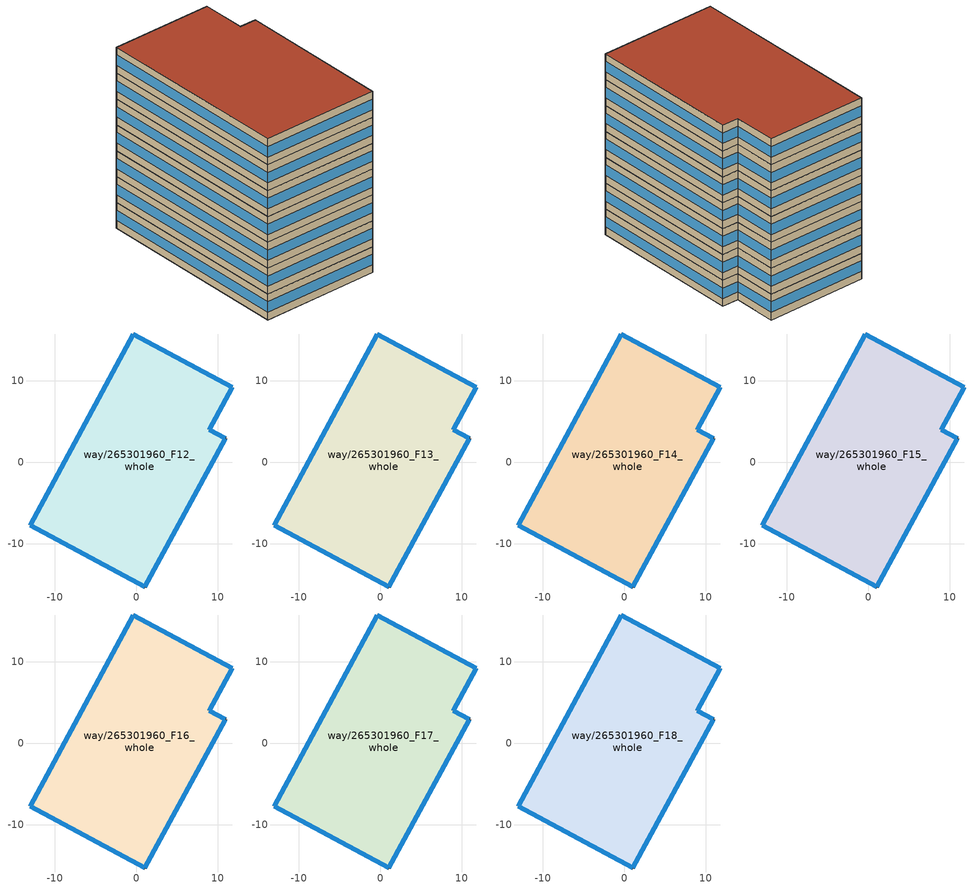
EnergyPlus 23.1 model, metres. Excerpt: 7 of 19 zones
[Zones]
way/265301960_F12_whole
 floor to way/265301960_F11_whole (Floor_Construction): 1.03,-15.32 10.93,2.89 8.95,3.97 11.76,9.16 -0.36,15.7 -13.02,-7.76 z42
 wall outside (Wall_Construction): 1.03,-15.32 -13.02,-7.76 -0.36,15.7 11.76,9.16 8.95,3.97 10.93,2.89 1.03,-15.32 z42:45.5
 window (Window_Construction): 1.02,-15.32 -13.01,-7.76 / -13.01,-7.75 -0.37,15.69 / -0.36,15.7 11.75,9.16 / 11.76,9.16 8.95,3.97 / 8.95,3.97 10.93,2.89 / 10.92,2.88 1.03,-15.31 z43.05:44.45
way/265301960_F13_whole
 floor to way/265301960_F12_whole (Floor_Construction): 1.03,-15.32 10.93,2.89 8.95,3.97 11.76,9.16 -0.36,15.7 -13.02,-7.76 z45.5
 wall outside (Wall_Construction): 1.03,-15.32 -13.02,-7.76 -0.36,15.7 11.76,9.16 8.95,3.97 10.93,2.89 1.03,-15.32 z45.5:49
 window (Window_Construction): 1.02,-15.32 -13.01,-7.76 / -13.01,-7.75 -0.37,15.69 / -0.36,15.7 11.75,9.16 / 11.76,9.16 8.95,3.97 / 8.95,3.97 10.93,2.89 / 10.92,2.88 1.03,-15.31 z46.55:47.95
way/265301960_F14_whole
 floor to way/265301960_F13_whole (Floor_Construction): 1.03,-15.32 10.93,2.89 8.95,3.97 11.76,9.16 -0.36,15.7 -13.02,-7.76 z49
 wall outside (Wall_Construction): 1.03,-15.32 -13.02,-7.76 -0.36,15.7 11.76,9.16 8.95,3.97 10.93,2.89 1.03,-15.32 z49:52.5
 window (Window_Construction): 1.02,-15.32 -13.01,-7.76 / -13.01,-7.75 -0.37,15.69 / -0.36,15.7 11.75,9.16 / 11.76,9.16 8.95,3.97 / 8.95,3.97 10.93,2.89 / 10.92,2.88 1.03,-15.31 z50.05:51.45
way/265301960_F15_whole
 floor to way/265301960_F14_whole (Floor_Construction): 1.03,-15.32 10.93,2.89 8.95,3.97 11.76,9.16 -0.36,15.7 -13.02,-7.76 z52.5
 wall outside (Wall_Construction): 1.03,-15.32 -13.02,-7.76 -0.36,15.7 11.76,9.16 8.95,3.97 10.93,2.89 1.03,-15.32 z52.5:56
 window (Window_Construction): 1.02,-15.32 -13.01,-7.76 / -13.01,-7.75 -0.37,15.69 / -0.36,15.7 11.75,9.16 / 11.76,9.16 8.95,3.97 / 8.95,3.97 10.93,2.89 / 10.92,2.88 1.03,-15.31 z53.55:54.95
way/265301960_F16_whole
 floor to way/265301960_F15_whole (Floor_Construction): 1.03,-15.32 10.93,2.89 8.95,3.97 11.76,9.16 -0.36,15.7 -13.02,-7.76 z56
 wall outside (Wall_Construction): 1.03,-15.32 -13.02,-7.76 -0.36,15.7 11.76,9.16 8.95,3.97 10.93,2.89 1.03,-15.32 z56:59.5
 window (Window_Construction): 1.02,-15.32 -13.01,-7.76 / -13.01,-7.75 -0.37,15.69 / -0.36,15.7 11.75,9.16 / 11.76,9.16 8.95,3.97 / 8.95,3.97 10.93,2.89 / 10.92,2.88 1.03,-15.31 z57.05:58.45
way/265301960_F17_whole
 floor to way/265301960_F16_whole (Floor_Construction): 1.03,-15.32 10.93,2.89 8.95,3.97 11.76,9.16 -0.36,15.7 -13.02,-7.76 z59.5
 wall outside (Wall_Construction): 1.03,-15.32 -13.02,-7.76 -0.36,15.7 11.76,9.16 8.95,3.97 10.93,2.89 1.03,-15.32 z59.5:63
 window (Window_Construction): 1.02,-15.32 -13.01,-7.76 / -13.01,-7.75 -0.37,15.69 / -0.36,15.7 11.75,9.16 / 11.76,9.16 8.95,3.97 / 8.95,3.97 10.93,2.89 / 10.92,2.88 1.03,-15.31 z60.55:61.95
way/265301960_F18_whole
 floor to way/265301960_F17_whole (Floor_Construction): 1.03,-15.32 10.93,2.89 8.95,3.97 11.76,9.16 -0.36,15.7 -13.02,-7.76 z63
 wall outside (Wall_Construction): 1.03,-15.32 -13.02,-7.76 -0.36,15.7 11.76,9.16 8.95,3.97 10.93,2.89 1.03,-15.32 z63:66.5
 window (Window_Construction): 1.02,-15.32 -13.01,-7.76 / -13.01,-7.75 -0.37,15.69 / -0.36,15.7 11.75,9.16 / 11.76,9.16 8.95,3.97 / 8.95,3.97 10.93,2.89 / 10.92,2.88 1.03,-15.31 z64.05:65.45
 roof outside (Roof_Construction): 11.76,9.16 8.95,3.97 10.93,2.89 1.03,-15.32 -13.02,-7.76 -0.36,15.7 z66.5
[Building]
OpenUBEM_Building: North Axis=0; Terrain=City; Solar Distribution=FullExterior
[Site:Location]
New.York-Central.Park.Obs-Belvedere.Castle: Latitude=40.77889; Longitude=-73.9692; Time Zone=-5; Elevation=48
[SizingPeriod:WeatherFileDays]
AnnualSizingPeriod: Begin Month=1; Begin Day of Month=1; End Month=12; End Day of Month=31; Day of Week for Start Day=Monday; Use Weather File Daylight Saving Period=No; Use Weather File Rain and Snow Indicators=No
[SITE:WATERMAINSTEMPERATURE]
Calculation Method=CorrelationFromWeatherFile
[MATERIAL:NOMASS] Roughness=MediumRough; Thermal Absorptance=0.9; Solar Absorptance=0.7; Visible Absorptance=0.7
Name | Thermal Resistance
Roof_Assembly | 5.49451
Wall_Assembly | 2.75482
Floor_Assembly | 3.08642
[WINDOWMATERIAL:SIMPLEGLAZINGSYSTEM]
Window_Material: UFactor=2.044; Solar Heat Gain Coefficient=0.36; Visible Transmittance=0.6
[CONSTRUCTION]
Roof_Construction: Roof_Assembly
Wall_Construction: Wall_Assembly
Floor_Construction: Floor_Assembly
Window_Construction: Window_Material
[ZONE] Type=1; Multiplier=1; Ceiling Height=autocalculate; Volume=autocalculate; Floor Area=autocalculate; Part of Total Floor Area=Yes
way/265301960_F12_whole; way/265301960_F13_whole; way/265301960_F14_whole; way/265301960_F15_whole; way/265301960_F16_whole; way/265301960_F17_whole; way/265301960_F18_whole
[PEOPLE] Number of People Schedule=Occupancy_Schedule_MediumOffice; Number of People Calculation Method=People/Area; People per Floor Area=0.0538213; Fraction Radiant=0.3; Sensible Heat Fraction=autocalculate; Activity Level Schedule=Activity_Level; Carbon Dioxide Generation Rate=3.82e-08; Enable ASHRAE 55 Comfort Warnings=No; Mean Radiant Temperature Calculation Type=ZoneAveraged; Clothing Insulation Calculation Method=ClothingInsulationSchedule; Cold Stress Temperature Threshold=15.56; Heat Stress Temperature Threshold=30
Name | Zone or ZoneList or Space or SpaceList
People_way/265301960_F12_whole | way/265301960_F12_whole
People_way/265301960_F13_whole | way/265301960_F13_whole
People_way/265301960_F14_whole | way/265301960_F14_whole
People_way/265301960_F15_whole | way/265301960_F15_whole
People_way/265301960_F16_whole | way/265301960_F16_whole
People_way/265301960_F17_whole | way/265301960_F17_whole
People_way/265301960_F18_whole | way/265301960_F18_whole
[LIGHTS] Schedule=Lighting_Schedule_MediumOffice; Design Level Calculation Method=Watts/Area; Watts per Zone Floor Area=10.76; Return Air Fraction=0; Fraction Radiant=0.42; Fraction Visible=0; Fraction Replaceable=1; EndUse Subcategory=General; Return Air Fraction Calculated from Plenum Temperature=No; Return Air Fraction Function of Plenum Temperature Coefficient 1=0; Return Air Fraction Function of Plenum Temperature Coefficient 2=0
Name | Zone or ZoneList or Space or SpaceList
Lights_way/265301960_F12_whole | way/265301960_F12_whole
Lights_way/265301960_F13_whole | way/265301960_F13_whole
Lights_way/265301960_F14_whole | way/265301960_F14_whole
Lights_way/265301960_F15_whole | way/265301960_F15_whole
Lights_way/265301960_F16_whole | way/265301960_F16_whole
Lights_way/265301960_F17_whole | way/265301960_F17_whole
Lights_way/265301960_F18_whole | way/265301960_F18_whole
[ELECTRICEQUIPMENT] Schedule=Equipment_Schedule_MediumOffice; Design Level Calculation Method=Watts/Area; Watts per Zone Floor Area=10.76; Fraction Latent=0; Fraction Radiant=0.5; Fraction Lost=0; EndUse Subcategory=General
Name | Zone or ZoneList or Space or SpaceList
Equipment_way/265301960_F12_whole | way/265301960_F12_whole
Equipment_way/265301960_F13_whole | way/265301960_F13_whole
Equipment_way/265301960_F14_whole | way/265301960_F14_whole
Equipment_way/265301960_F15_whole | way/265301960_F15_whole
Equipment_way/265301960_F16_whole | way/265301960_F16_whole
Equipment_way/265301960_F17_whole | way/265301960_F17_whole
Equipment_way/265301960_F18_whole | way/265301960_F18_whole
[ZONEINFILTRATION:DESIGNFLOWRATE] Schedule=Infiltration_Schedule_MediumOffice; Design Flow Rate Calculation Method=Flow/ExteriorWallArea; Flow Rate per Exterior Surface Area=0.000285; Constant Term Coefficient=1; Temperature Term Coefficient=0; Velocity Term Coefficient=0; Velocity Squared Term Coefficient=0
Name | Zone or ZoneList or Space or SpaceList
Infiltration_way/265301960_F12_whole | way/265301960_F12_whole
Infiltration_way/265301960_F13_whole | way/265301960_F13_whole
Infiltration_way/265301960_F14_whole | way/265301960_F14_whole
Infiltration_way/265301960_F15_whole | way/265301960_F15_whole
Infiltration_way/265301960_F16_whole | way/265301960_F16_whole
Infiltration_way/265301960_F17_whole | way/265301960_F17_whole
Infiltration_way/265301960_F18_whole | way/265301960_F18_whole
[HVACTEMPLATE:ZONE:VAV] Template VAV System=way/265301960_PVAV_Sys; Supply Air Maximum Flow Rate=autosize; Zone Minimum Air Flow Input Method=Constant; Constant Minimum Air Flow Fraction=0.3; Outdoor Air Method=Flow/Person; Outdoor Air Flow Rate per Person=0.01; Outdoor Air Flow Rate per Zone Floor Area=0; Outdoor Air Flow Rate per Zone=0; Reheat Coil Type=Electric; Damper Heating Action=Reverse; Baseboard Heating Type=None; Baseboard Heating Capacity=autosize; Zone Cooling Design Supply Air Temperature Input Method=SystemSupplyAirTemperature; Zone Cooling Design Supply Air Temperature=12.8; Zone Cooling Design Supply Air Temperature Difference=11.11; Zone Heating Design Supply Air Temperature Input Method=SupplyAirTemperature; Zone Heating Design Supply Air Temperature=50; Zone Heating Design Supply Air Temperature Difference=30
Name | Template Thermostat
way/265301960_F12_whole | way/265301960_F12_whole_Thermostat
way/265301960_F13_whole | way/265301960_F13_whole_Thermostat
way/265301960_F14_whole | way/265301960_F14_whole_Thermostat
way/265301960_F15_whole | way/265301960_F15_whole_Thermostat
way/265301960_F16_whole | way/265301960_F16_whole_Thermostat
way/265301960_F17_whole | way/265301960_F17_whole_Thermostat
way/265301960_F18_whole | way/265301960_F18_whole_Thermostat
[SCHEDULE:COMPACT]
Occupancy_Schedule_MediumOffice: Through: 12/31, For: Weekdays, Until: 06:00, 0, Until: 07:00, 0.1, Until: 08:00, 0.2, Until: 12:00, 0.95, Until: 13:00, 0.5, Until: 17:00, 0.95, Until: 18:00, 0.3, Until: 22:00, 0.1, Until: 24:00, 0.05, For: Saturday, Until: 06:00, 0, Until: 08:00, 0.1, Until: 12:00, 0.3, Until: 17:00, 0.1, Until: 19:00, 0.05, Until: 24:00, 0, For: AllOtherDays, Until: 06:00, 0, Until: 18:00, 0.05, Until: 24:00, 0
Lighting_Schedule_MediumOffice: Through: 12/31, For: Weekdays, Until: 05:00, 0.04184, Until: 07:00, 0.08368, Until: 08:00, 0.25105, Until: 17:00, 0.75314, Until: 18:00, 0.41841, Until: 20:00, 0.25105, Until: 22:00, 0.16736, Until: 23:00, 0.08368, Until: 24:00, 0.04184, For: Saturday, Until: 06:00, 0.04184, Until: 08:00, 0.08368, Until: 12:00, 0.25105, Until: 17:00, 0.12552, Until: 24:00, 0.04184, For: AllOtherDays, Until: 24:00, 0.04184
Equipment_Schedule_MediumOffice: Through: 12/31, For: Weekdays, Until: 06:00, 0.307674, Until: 08:00, 0.381235, Until: 12:00, 0.857778, Until: 13:00, 0.76247, Until: 17:00, 0.857778, Until: 18:00, 0.476543, Until: 24:00, 0.381235, For: Saturday, Until: 06:00, 0.230755, Until: 08:00, 0.381235, Until: 12:00, 0.476543, Until: 17:00, 0.33358, Until: 19:00, 0.285926, Until: 24:00, 0.230755, For: AllOtherDays, Until: 06:00, 0.230755, Until: 18:00, 0.285926, Until: 24:00, 0.230755
Infiltration_Schedule_MediumOffice: Through: 12/31, For: Weekdays, Until: 06:00, 1, Until: 07:00, 0.25, Until: 08:00, 0.25, Until: 12:00, 0.25, Until: 13:00, 0.25, Until: 17:00, 0.25, Until: 18:00, 0.25, Until: 22:00, 0.25, Until: 24:00, 0.25, For: Saturday, Until: 06:00, 1, Until: 08:00, 0.25, Until: 12:00, 0.25, Until: 17:00, 0.25, Until: 19:00, 0.25, Until: 24:00, 1, For: AllOtherDays, Until: 06:00, 1, Until: 18:00, 0.25, Until: 24:00, 1
[Schedule:Constant]
Activity_Level: Hourly Value=120
